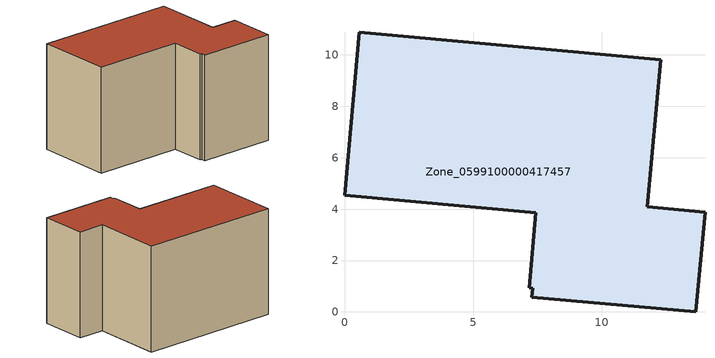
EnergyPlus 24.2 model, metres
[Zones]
Zone_0599100000417457
 floor ground (C_G): 0.58,10.89 12.31,9.81 11.79,4.09 14.03,3.88 13.67,0 7.29,0.58 7.33,0.93 7.19,0.94 7.45,3.85 0,4.54 z0
 wall outside (C_F): 12.31,9.81 0.58,10.89 0,4.54 7.45,3.85 7.19,0.94 7.33,0.93 7.29,0.58 13.67,0 14.03,3.88 11.79,4.09 12.31,9.81 z0:8.71
 roof outside (C_R): 7.19,0.94 7.33,0.93 7.29,0.58 13.67,0 14.03,3.88 11.79,4.09 12.31,9.81 0.58,10.89 0,4.54 7.45,3.85 z8.71
[BUILDING]
Pand.0599100000417457: North Axis=0; Terrain=City; Loads Convergence Tolerance Value=0.04; Temperature Convergence Tolerance Value=0.4; Solar Distribution=FullExterior; Maximum Number of Warmup Days=25; Minimum Number of Warmup Days=1
[Site:Location]
Rotterdam.The.Hague.AP_ZH_NLD Design_Conditions: Latitude=51.96; Longitude=4.45; Time Zone=1; Elevation=-4.5
[SITE:GROUNDTEMPERATURE:BUILDINGSURFACE]
18, 18, 18, 18, 18, 18, 18, 18, 18, 18, 18, 18
[MATERIAL] Thermal Absorptance=0.9; Solar Absorptance=0.7; Visible Absorptance=0.7
Name | Roughness | Thickness | Conductivity | Density | Specific Heat
G.TC.2006-2014 | MediumSmooth | 0.15 | 0.06 | 540 | 1210
F.TC.2006-2014 | Rough | 0.3 | 0.12 | 1920 | 840
R.TC.2006-2014 | MediumRough | 0.2 | 0.08 | 1500 | 1000
[CONSTRUCTION]
C_G: G.TC.2006-2014
C_F: F.TC.2006-2014
C_R: R.TC.2006-2014
[ZONE]
Zone_0599100000417457: Type=1; Multiplier=1; Ceiling Height=Autocalculate; Volume=Autocalculate; Floor Area=autocalculate; Part of Total Floor Area=Yes
[ZONEINFILTRATION:DESIGNFLOWRATE]
Infil_Zone_0599100000417457: Zone or ZoneList or Space or SpaceList=Zone_0599100000417457; Schedule=AlwaysOn; Design Flow Rate Calculation Method=Flow/Area; Flow Rate per Floor Area=0.0015; Constant Term Coefficient=1; Temperature Term Coefficient=0; Velocity Term Coefficient=0; Velocity Squared Term Coefficient=0
[HVACTEMPLATE:ZONE:IDEALLOADSAIRSYSTEM]
Zone_0599100000417457: Maximum Heating Supply Air Temperature=50; Minimum Cooling Supply Air Temperature=13; Maximum Heating Supply Air Humidity Ratio=0.0156; Minimum Cooling Supply Air Humidity Ratio=0.0077; Heating Limit=NoLimit; Cooling Limit=NoLimit; Dehumidification Control Type=ConstantSensibleHeatRatio; Cooling Sensible Heat Ratio=0.7; Dehumidification Setpoint=60; Humidification Control Type=None; Humidification Setpoint=30; Outdoor Air Method=None; Outdoor Air Flow Rate per Person=0.00944; Outdoor Air Flow Rate per Zone Floor Area=0; Outdoor Air Flow Rate per Zone=0; Demand Controlled Ventilation Type=None; Outdoor Air Economizer Type=NoEconomizer; Heat Recovery Type=None; Sensible Heat Recovery Effectiveness=0.7; Latent Heat Recovery Effectiveness=0.65
[ZONECONTROL:THERMOSTAT]
ThermostatControl_Zone_0599100000417457: Zone or ZoneList=Zone_0599100000417457; Control Type Schedule=DualSetpointControlType; Control 1=Thermostat_Zone_0599100000417457; Temperature Difference Between Cutout And Setpoint=0
[THERMOSTATSETPOINT:DUALSETPOINT]
Thermostat_Zone_0599100000417457: Heating Setpoint Temperature Schedule=HeatingSetpoint_Zone_0599100000417457; Cooling Setpoint Temperature Schedule=CoolingSetpoint_Zone_0599100000417457
[SCHEDULE:COMPACT]
HeatingSetpoint_Zone_0599100000417457: Through: 12/31, For: AllDays, Until: 24:00, 21
CoolingSetpoint_Zone_0599100000417457: Through: 12/31, For: AllDays, Until: 24:00, 24
DualSetpointControlType: Through: 12/31, For: AllDays, Until: 24:00, 4
AlwaysOn: Through: 12/31, For: AllDays, Until: 24:00, 1
